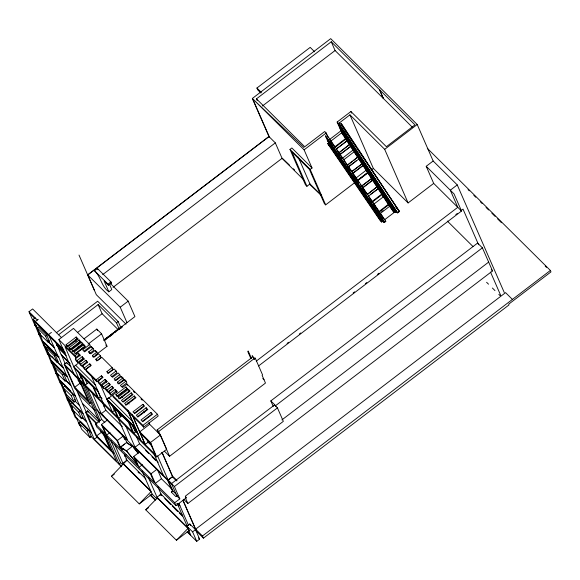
<?xml version="1.0" encoding="UTF-8"?>
<svg xmlns="http://www.w3.org/2000/svg" width="580" height="580" viewBox="0 0 580 580"><rect width="100%" height="100%" fill="white"/><g stroke="black" fill="none" stroke-linecap="round" stroke-linejoin="round"><path stroke-width="0.87" d="M357.345 180.975L367.771 172.963L367.814 172.347L366.292 170.129L355.859 178.14M348.297 167.134L359.049 158.876L357.78 157.035L354.017 160.196M351.85 171.404L362.152 163.763L362.993 165.655L353.111 173.246M339.808 154.787L350.827 146.319L349.566 144.478L339.046 152.83M361.753 185.868L371.736 178.444L372.57 180.337L363.007 187.688M368.336 196.286L378.435 188.522L377.196 186.716L367.56 194.336M157.093 499.01L152.134 494.095L139.251 503.889L111.454 476.303L126.955 460.194L124.316 454.147M139.251 503.889L151.054 491.615L123.264 464.036L114.615 444.251M189.573 530.221L176.422 540.255L145.739 509.813L157.332 497.945L148.553 477.848M159.804 495.407L161.044 494.146L182.772 515.707M176.422 540.255L188.014 528.387L157.332 497.945M352.879 150.234L353.169 149.988L354.322 151.663L343.418 160.044M177.494 495.465L175.928 496.668L171.368 492.144L172.891 490.963L157.535 455.822M171.724 483.575L168.127 480.059L172.651 476.564L162.052 452.298M168.127 480.059L172.572 476.629L161.965 452.364M334.906 146.784L345.354 138.758L347.181 140.737L336.037 149.299M334.827 147.545L345.97 138.982M336.364 148.9L347.181 140.737M338.546 152.946L349.566 144.478M340.068 154.309L350.827 146.319M353.169 149.988L342.265 158.362L341.286 156.934M347.029 165.293L357.78 157.035M347.565 165.155L352.582 161.298M348.587 166.634L356.468 160.58M351.567 171.897L362.152 163.763M352.589 173.376L363.174 165.242M367.814 172.347L357.389 180.365L358.411 181.852M361.485 186.318L371.736 178.444M362.522 187.826L372.766 179.952M377.196 186.716L367.096 194.481L364.08 190.001L366.589 193.742M370.62 194.3L378.435 188.522M372.396 201.296L381.546 194.264L383.626 196.613L373.766 204.189L375.746 207.06L368.14 195.938M372.309 202.065L382.169 194.496M379.276 211.33L388.288 204.399L389.912 206.088L380.204 213.549L384.518 219.82L394.965 211.852L397.721 212.86L399.548 211.461L339.844 123.069L338.836 123.837L338.089 123.562L344.498 132.958M379.204 212.091L388.904 204.631M381.662 211.722L383.047 210.656M325.909 136.931L384.149 222.118L385.388 221.168M260.906 93.046L257.723 89.893L256.918 88.037L310.184 47.379L314.635 51.801M257.157 100.449L256.462 98.854L331.252 41.767L414.976 124.867L386.374 146.696L350.922 111.512L337.132 122.039L340.96 130.804L342.432 132.262L394.965 211.852M262.45 105.973L335.08 50.532L331.252 41.767M260.188 116.899L260.485 116.667L269.504 137.308M37.011 326.989L34.641 324.64L29 311.721L32.625 308.959L61.538 337.654M268.844 136.713L87.732 274.949L94.417 290.348M108.851 291.82C101.326 286.68 100.963 276.638 94.511 270.766L97.454 268.511L110.932 281.887L111.447 283.062L108.496 285.309L104.103 280.945L108.851 291.82L111.802 289.565L109.424 284.135M40.629 333.913L38.708 332.006L33.162 319.305L35.126 317.804M38.287 319.29L35.387 321.501M34.641 324.64L36.025 325.663M41.042 336.284L38.722 333.978L34.836 324.488M102.711 274.608L275.312 142.868L268.924 136.525L87.66 274.884L120.227 307.204L126.984 322.668M37.352 327.946L38.534 327.048L46.82 335.269L49.626 341.685L48.444 342.584L40.158 334.363L37.352 327.946L45.639 336.175L48.444 342.584M58.587 356.671L58.899 356.395L58.275 356.867L42.905 341.613L39.143 332.094M38.722 333.978L43.398 344.68L45.233 346.499M108.496 285.309L107.981 284.135L110.932 281.887M298.229 157.071L309.974 183.962L306.929 186.281L305.464 184.832L289.986 149.401L291.856 147.972L312.033 167.997L310.169 169.425L325.648 204.863L354.844 182.577M45.639 336.175L46.82 335.269M51.417 332.412L48.531 334.551L58.275 356.867M113.064 287.332L282.068 158.333L275.312 142.868M56.325 332.768L97.65 301.223L118.168 321.581L121.002 328.07M43.398 344.68L47.306 353.626L49.757 356.055M58.544 334.798L98.114 304.594L116.507 322.85L119.045 328.65M312.033 167.997L304.101 149.836L326.177 132.979L324.706 131.522L304.739 146.762L256.462 98.854M397.721 212.86L345.245 133.233L342.49 132.218L338.604 123.496L349.936 114.847L384.685 149.328L408.102 202.927L433.688 183.396L426.213 166.293L433.151 160.993L417.209 124.504L330.694 38.65L252.336 98.462L268.997 136.597M46.03 347.616L47.016 346.862L55.303 355.083L58.102 361.5L57.123 362.254L48.836 354.025L46.03 347.616L54.317 355.837L57.123 362.254M148.929 422.639L149.654 424.292L160.406 434.964L166.678 449.311L156.665 456.953L74.53 375.449L58.856 339.561L73.486 328.396L89.719 344.505L90.487 346.267L84.129 351.125M48.843 353.546L47.567 352.27L47.857 352.046M58.797 346.927L56.92 345.064L59 346.782M69.411 362.913L61.125 354.692L57.115 344.911M51.431 361.13L51.729 360.905L67.099 376.159L66.802 376.384L51.431 361.13L48.009 352.401M47.306 353.626L47.603 353.401L51.156 362.435L53.606 364.871M329.918 139.236L340.96 130.804M77.64 332.391L102.102 313.722L98.114 304.594M328.773 145.225L327.946 143.325L328.599 142.825L382.691 221.589L327.896 141.433M330.556 141.332L342.49 132.218M65.801 354.59L60.023 348.863L60.813 348.261L65.301 352.72M66.156 344.658L76.183 337.009L78.126 338.938L68.099 346.594L66.156 344.658L66.671 345.839M54.317 355.837L55.303 355.083M66.925 346.427L76.951 338.778L76.183 337.009M120.227 307.204L128.173 301.136L110.294 283.395M69.02 347.739L79.148 340.01L80.874 341.729L70.753 349.457L69.02 347.739L69.535 348.913M104.965 434.819L116.573 461.39L94.272 439.263L75.429 396.133L59.965 380.654L51.729 360.905M51.156 362.435L53.288 364.037M61.951 366.031L63.227 367.299L62.937 367.524L58.573 356.642L44.486 342.664M65.156 363.914L61.371 354.503M58.246 375.492L55.796 373.056L51.453 362.21M69.796 349.508L79.917 341.779L79.148 340.01M76.944 344.23L80.489 341.526M84.035 338.821L96.802 329.077L101.572 333.812L107.025 346.289L95.678 354.945M81.497 342.251L71.674 349.755L73.399 351.465L83.23 343.969L81.497 342.251L82.273 344.012L72.442 351.516M54.02 366.473L55.296 365.494L63.583 373.723L66.381 380.132L65.105 381.111L56.818 372.889L54.02 366.473L62.306 374.695L65.105 381.111M83.767 344.708L74.037 352.132L75.77 353.851L85.499 346.419L83.767 344.708L84.542 346.47L74.813 353.901M79.59 350.595L84.557 346.804M88.102 344.099L101.572 333.812M116.507 322.85L118.168 321.581M78.314 353.205L79.09 354.974L75.857 357.439L75.088 355.671L78.314 353.205L80.301 355.17L75.299 358.991L76.074 360.753L77.742 362.413L82.94 358.447L82.164 356.678L76.973 360.644L77.742 362.413M89.719 344.505L82.657 349.892L84.636 351.864L91.415 346.688L93.162 348.413L93.931 350.182L89.508 353.561M91.082 402.542L89.907 403.441L74.769 388.426L64.192 364.204L66.548 362.406L70.963 366.785M62.546 385.33L60.037 382.757L55.934 373.375L57.971 375.042M66.802 376.384L63.227 367.299M103.653 340.243L119.908 327.838M89.255 352.966L88.74 351.792L93.162 348.413M104.11 340.039L118.958 328.708M104.371 339.931L134.93 316.6L128.173 301.136M104.763 340.105L112.542 334.174M116.783 330.933L122.438 326.62M104.654 340.366L106.068 339.286M109.381 336.82L113.136 333.892M114.55 332.818L115.956 331.738M119.27 329.273L122.097 327.113M62.306 374.695L63.583 373.723M83.752 359.056L73.74 366.698L97.672 390.441M81.49 365.958L80.714 364.189L85.811 360.296L86.587 362.065L81.49 365.958L79.96 364.443L79.184 362.674L84.288 358.781L82.164 356.678M93.859 356.765L97.65 353.873L96.882 352.103L95.207 350.443L90.784 353.822L88.74 351.792M93.228 357.251L92.459 355.482L96.882 352.103M59.965 380.654L60.262 380.429L70.6 390.826M75.429 396.133L67.099 376.159M60.037 382.757L60.327 382.532L67.106 398.946L70.173 401.983M85.216 369.656L84.448 367.894L89.74 363.849L90.516 365.618L85.216 369.656L83.368 367.821L82.599 366.06L87.696 362.166L85.811 360.296M96.36 360.368L95.845 359.194L100.369 355.743L98.448 353.836L94.119 357.135L92.459 355.482M96.621 360.956L101.138 357.505L100.369 355.743M96.809 381.684L96.041 379.914L101.435 375.797L102.203 377.565L96.809 381.684L86.442 371.388L85.666 369.619L91.256 365.356L89.74 363.849M63.575 390.565L65.968 393.167M78.184 371.171L80.968 377.529L79.097 378.958L64.982 346.644L75.857 357.439M79.416 379.102L77.988 380.197L80.265 382.459L81.294 384.808M384.685 149.328L417.209 124.504M74.769 387.251L65.518 366.067L78.706 379.161L87.964 400.338L74.769 387.251L79.873 383.358L77.075 376.964M83.049 413.562L67.592 398.112L67.889 397.887L73.094 403.173M71.26 395.705L72.928 394.429L64.641 386.208L62.973 387.476L71.26 395.705L74.059 402.114L75.733 400.845L72.928 394.429M85.26 385.069L80.758 374.774L93.039 386.962L97.541 397.257L85.26 385.069L89.146 382.075M67.106 398.946L71.971 410.082L74.508 412.706M112.157 367.611L112.933 369.38L107.721 373.353L106.952 371.591L112.157 367.611L101.783 357.316L97.36 360.695L95.845 359.194M357.693 180.402L366.944 173.34M371.214 170.078L373.353 168.446L349.936 114.847M107.017 381.495L104.98 379.472L105.749 381.234L100.644 385.135L98.6 383.112L97.831 381.35L103.03 377.384L101.435 375.797M70.441 404.035L71.92 402.904L80.207 411.133L83.005 417.542L81.533 418.673L73.247 410.444L70.441 404.035L78.728 412.257L81.533 418.673M111.585 404.159L114.354 410.495L112.389 411.996L99.869 383.373L105.067 379.407L107.104 381.43L101.812 385.468L102.58 387.237L104.161 388.803L109.511 384.721L108.743 382.952L103.392 387.034L104.161 388.803M106.952 371.591L108.547 373.172L114.05 368.967L116.087 370.99L110.483 375.267L112.52 377.29L118.124 373.012L119.705 374.586L120.473 376.348L114.876 380.625M72.493 407.675L71.405 406.254M71.478 406.406L76.002 417.361L91.466 432.825M111.954 376.5L116.856 372.759L116.087 370.99M71.971 410.082L74.008 411.757M72.166 409.929L75.059 417.143L77.51 419.572M119.705 374.586L114.1 378.856L115.848 380.596L121.358 376.391L122.909 377.935L123.678 379.704L118.175 383.902L117.406 382.14L122.909 377.935M107.757 391.855L106.988 390.086L111.991 386.273L112.759 388.042L107.757 391.855L106.205 390.311L105.437 388.549L110.49 384.685L108.685 382.996M78.728 412.257L80.207 411.133M129.666 422.682L135.879 428.845L107.641 400.831L112.868 406.014L117.617 417.179L98.499 398.206L100.362 396.785L97.585 390.42M110.816 395.06L110.04 393.291L115.137 389.405L115.913 391.166L110.816 395.06L109.41 393.661L108.634 391.899L113.738 388.005L111.991 386.273M121.843 386.635L126.831 382.829L126.063 381.067L124.656 379.668L119.154 383.873L117.406 382.14M76.386 417.346L79.213 424.72L81.142 426.634M126.063 381.067L120.365 385.417L122.496 387.534L127.02 384.083L157.434 414.265L158.202 416.034L143.659 427.134L113.245 396.952L112.469 395.183L142.89 425.372L143.659 427.134M103.907 433.84L111.454 451.11L95.816 435.587L85.63 412.286L87.5 410.858L98.76 422.03M106.785 399.163L108.75 397.662L133.929 422.856M78.887 422.878L80.265 421.827L88.552 430.055L91.357 436.464L89.98 437.516L81.693 429.294L78.887 422.878L87.174 431.099L89.98 437.516M116.442 395.763L115.927 394.581L125.947 386.933L128.195 389.825M171.673 484.249L96.99 410.183L97.484 409.806L101.667 419.376L104.828 422.523M103.805 406.261L105.241 405.166M116.696 396.35L126.723 388.701L125.947 386.933M127.68 388.651L117.653 396.299L115.927 394.581M118.24 397.068L128.369 389.339L130.094 391.058L119.973 398.786L118.24 397.068L118.755 398.242M119.016 398.837L129.137 391.108L128.369 389.339M118.305 418.883L127.361 439.604L101.268 413.714L105.814 410.241L102.559 402.781M131.239 392.877L121.409 400.381L123.141 402.099L132.965 394.596L131.239 392.877L132.008 394.647L122.888 401.614M176.008 505.637L174.739 502.729L179.807 498.865L176.864 495.951L171.477 483.618L274.514 404.971L277.457 407.885L283.337 421.348L185.44 496.074L186.216 497.843L176.008 505.637L96.816 427.054L95.511 424.074L101.667 419.376M87.174 431.099L88.552 430.055M134.234 395.98L124.606 403.332L126.331 405.05L135.966 397.699L134.234 395.98L135.002 397.742L125.374 405.094M95.511 424.074L105.64 434.123L101.456 424.553L107.612 419.855M118.719 418.274L114.332 408.233L128.303 422.095L132.69 432.136L118.719 418.274L120.582 416.846L118.146 411.285M122.039 415.766L120.698 416.788L118.276 411.242M102.769 432.731L109.859 448.971L96.671 435.877L101.282 432.361L100.311 430.15M94.272 439.263L97.172 437.052L113.1 452.857M142.818 404.333L132.994 411.836L134.719 413.554L144.55 406.051L142.818 404.333L143.594 406.101L134.466 413.069M327.809 143.804L380.204 220.581L381.647 222.017L382.365 221.466M384.149 222.118L384.656 222.307L385.896 221.357L325.779 133.277M106.618 435.094L102.805 426.365L116.856 440.307L120.669 449.036L106.618 435.094L110.033 432.484M146.088 407.762L136.358 415.193L138.084 416.904L147.813 409.48L146.088 407.762L146.856 409.531L137.126 416.955M129.043 422.066L133.791 433.231L155.15 454.423L150.466 443.417M150.844 412.482L141.012 419.985L142.745 421.703L152.569 414.2L150.844 412.482L151.612 414.25L142.484 421.218M122.148 435.145L122.641 434.775M139.331 452.197L133.668 456.518L137.851 466.088L121.655 450.015L117.472 440.445L123.598 435.768L127.281 443.265M127.687 410.103L135.176 427.54L106.938 399.518L117.276 391.522L115.137 389.405M433.151 160.993L457.243 184.904L450.312 190.196L457.787 207.306L256.266 361.123M142.89 425.372L157.434 414.265M133.791 433.231L135.655 431.803L132.893 425.466L135.655 431.803M149.654 424.292L139.737 431.853L150.495 442.525L156.665 456.953M120.437 447.224L124.562 444.07M121.655 450.015L123.714 448.441M252.017 355.997L252.51 355.62M252.286 356.606L252.779 356.229M158.543 433.115L157.144 429.903L253.061 356.693L254.286 359.491M168.164 480.095L135.046 447.231L139.591 443.758L136.771 437.298M124.671 455.844L125.381 456.59M124.7 455.916L126.135 454.879M169.563 456.286L158.717 431.469L255.127 357.882L262.602 374.992L262.109 375.361L265.481 383.068L169.563 456.286L164.481 451.24M121.604 466.385L119.045 463.848L120.524 462.717L110.794 440.445M146.747 439.075L148.11 442.192L145.123 444.476L132.088 414.649M150.495 442.525L160.406 434.964M111.454 476.303L114.318 474.121M287.1 343.382L288.543 342.287M299.309 334.065L300.744 332.971M353.162 292.965L354.598 291.863M365.364 283.649L366.799 282.547M377.573 274.325L379.008 273.231M455.837 214.593L457.272 213.498M460.861 210.757L463.014 209.112L478.58 244.745M258.571 365.937L461.528 211.026L454.053 193.916L426.213 166.293M139.012 467.321L135.285 458.795L150.488 473.882L154.215 482.408L139.012 467.321L142.426 464.711M174.739 502.729L155.28 483.423L151.068 473.78L156.723 469.459M155.28 483.423L161.428 478.725L157.571 469.887M273.26 406.45L270.817 400.903L477.594 243.078L482.393 247.827L492.536 270.925L187.862 503.476L183.599 499.25M168.048 479.834L167.555 480.204L171.767 489.846L176.349 494.341M275.935 406.377L275.616 405.652L482.393 247.827M161.044 494.146L157.013 497.22L187.695 527.662M179.807 498.865L174.413 486.533L277.457 407.885M145.739 509.813L148.538 507.681M171.368 492.144L172.905 490.977M281.894 419.92L488.672 262.087M178.328 503.853L179.604 505.122L178.821 505.716L178.386 504.723L179.169 504.122M187.507 531.78L190.704 534.956L186.876 526.19L189.776 523.972L195.496 529.656L199.643 539.132L196.743 541.35L187.108 531.788M195.627 529.199L505.572 292.632L512.415 299.425M196.743 541.35L192.604 531.867L195.496 529.656M550.376 270.447L551 271.875L508.674 304.181L509.001 304.921L203.42 538.16L202.471 535.992L550.376 270.447L427.322 148.335M120.466 447.187L126.469 450.827L136.662 463.253L126.715 451.341L120.466 447.187L126.563 442.554L132.573 446.194L138.236 453.103M126.469 450.827L132.573 446.194M341.185 123.293L399.192 211.316L397.3 212.708L339.3 124.685M358.621 158.927L359.049 158.876M328.57 141.136L327.722 140.831L326.634 138.33M340.199 127.854L339.844 127.723L340.721 129.05M329.266 139.417L330.593 141.02M383.003 196.388L383.626 196.613M399.192 211.316L357.715 148.748M327.207 140.07L382.996 221.698L383.837 222.01L325.858 136.858M382.996 221.698L383.837 222.01M127.97 443.693L132.124 446.274M304.007 147.639L252.336 98.462L304.101 149.836M282.264 158.253L289.427 165.061M293.335 168.773L294.633 170.005M309.611 184.237L321.015 195.076M176.849 480.82L172.572 476.629L176.219 480.254M270.817 400.903L275.616 405.652M335.08 50.532L412.474 127.346M468.053 189.566L469.336 190.842M473.838 195.308L475.767 197.222M480.269 201.688L482.197 203.602M486.054 207.43L488.628 209.982M491.847 213.172L495.059 216.362M497.633 218.914L501.49 222.742M545.214 266.133L546.498 267.409M433.688 183.396L461.528 211.026M447.318 221.052L472.961 246.5M491.253 269.656L492.536 270.925M337.132 122.039L338.604 123.496M373.353 168.446L408.102 202.927M486.598 282.279L488.534 284.193M492.391 288.021L494.965 290.573M498.822 294.401L500.105 295.677M256.918 88.037L261.37 92.459M289.986 149.401L310.169 169.425M309.974 183.962L321.11 195.003M282.068 158.333L303.543 179.648M325.648 204.863L324.358 203.58L309.408 169.36L291.979 152.061L306.929 186.281M253.322 357.294L254.903 358.853M253.59 357.904L254.642 358.947M262.755 378.472L264.009 379.712M110.193 281.815L111.447 283.062M94.511 270.766L107.981 284.135M126.027 324.176L96.316 294.698L79.003 255.069M102.102 313.722L117.957 329.454M105.778 345.049L107.025 346.289M122.641 378.675L123.678 379.704M112.426 368.873L112.933 369.38M133.422 391.435L134.669 392.682M140.962 398.917L142.245 400.193M76.951 338.778L77.923 339.742M157.144 429.903L158.717 431.469M121.445 396.336L122.728 397.612M127.861 402.701L129.144 403.977M86.275 361.558L87.529 362.805M82.94 358.447L83.998 359.498M115.913 391.166L116.979 392.225M105.749 381.234L106.771 382.249M79.09 354.974L80.076 355.953M58.856 339.561L75.088 355.671M29 311.721L37.359 320.022M29.754 313.446L35.264 318.913M105.437 388.549L106.988 390.086M79.184 362.674L80.714 364.189M82.599 366.06L84.448 367.894M108.634 391.899L110.04 393.291M75.299 358.991L76.973 360.644M97.831 381.35L99.869 383.373M101.812 385.468L103.392 387.034M85.666 369.619L96.041 379.914M33.162 319.305L63.785 349.696M33.908 321.023L63.952 350.849M57.239 345.201L59.145 347.087M57.043 345.346L58.95 347.239M34.967 324.786L36.148 325.96M66.229 355.743L59.319 348.885L56.898 343.353M75.61 365.269L95.758 385.265M34.771 324.93L36.547 326.692M48.35 340.424L49.626 341.685M107.039 399.446L135.27 427.46M48.952 342.171L54.078 347.253M38.845 332.318L40.129 333.594M48.452 341.852L54.215 347.572M114.753 407.885L116.007 409.132M121.031 414.12L123.547 416.614M74.233 367.821L98.165 391.572M140.44 433.463L151.199 444.142M61.284 355.054L70.202 363.906M150.372 443.49L151.097 444.215M148.11 442.192L151.866 445.926M38.903 334.399L40.651 336.125M114.354 410.495L115.623 411.749M134.683 430.664L138.33 434.289M80.968 377.529L82.86 379.414M87.109 383.626L84.673 378.059M100.362 396.785L102.066 398.467M43.362 341.75L58.732 357.005M58.435 357.229L43.065 341.975L47.567 352.27M64.192 364.204L84.158 383.974L79.293 372.846M43.602 345.151L46.052 347.579M56.833 360.238L58.102 361.5M79.873 383.358L81.265 384.743M52.048 356.722L53.969 358.629M57.173 361.804L62.937 367.524M47.719 352.625L52.2 357.07M54.759 359.614L63.089 367.872M105.814 410.241L122.365 426.662M139.591 443.758L158.238 462.26M172.651 476.564L176.9 480.784M145.609 450.442L148.777 453.582M151.938 456.728L155.744 460.498M47.444 353.945L49.894 356.374M51.852 361.188L67.222 376.435M51.555 361.412L66.925 376.659M51.613 362.58L52.838 363.798M51.316 362.812L53.766 365.24M100.652 412.946L103.813 416.092M111.788 424.002L113.702 425.901M118.168 430.338L120.089 432.238M125.186 437.298L126.454 438.56M185.252 496.893L186.216 497.843M171.477 483.618L174.413 486.533M65.511 380.067L70.637 385.149M55.397 370.192L56.673 371.468M65.642 380.364L70.767 385.446M78.242 393.871L94.91 410.531M56.608 373.513L57.833 374.731M55.934 373.375L58.384 375.804M161.428 478.725L172.26 489.476M82.425 403.434L99.078 420.079M101.456 424.553L117.472 440.445M133.668 456.518L151.068 473.78M74.457 399.576L75.733 400.845M86.906 412.3L85.796 411.147L76.176 389.144M65.482 391.623L64.199 390.347L64.496 390.123M75.045 401.048L79.569 405.601M178.742 504.607L179.967 505.825M85.63 412.286L96.889 423.458M177.103 503.454L178.386 504.723M96.874 424.118L87.45 414.772L96.671 435.877M176.9 503.817L178.821 505.716M65.772 393.892L74.059 402.114M101.282 432.361L104.835 435.892M67.178 399.12L69.02 400.939M145.906 479L126.955 460.194L122.924 463.275L150.72 490.854M138.025 472.04L139.301 473.302M164.698 498.503L168.49 502.273M172.282 506.036L176.081 509.805M179.242 512.945L182.403 516.077M194.387 527.967L202.471 535.992M160.181 494.174L161.211 495.197M168.758 502.686L170.672 504.593M175.153 509.03L177.705 511.567M82.099 417.201L86.579 421.653M82.164 417.361L86.652 421.812M203.42 538.16L196.576 531.367L183.062 500.395M72.253 410.125L74.088 411.952M97.128 437.088L113.694 453.524M186.876 526.19L192.604 531.867M198.374 537.877L199.643 539.132M80.228 421.16L85.26 426.032M85.992 426.88L89.197 430.055M120.524 462.717L122.431 464.616M150.401 494.958L155.52 500.033M90.777 436.196L121.604 466.784M149.857 494.827L154.998 499.924M133.393 447.405L137.982 452.987M102.566 432.078L103.581 433.477M345.354 138.758L346.811 140.875M367.771 172.963L366.292 170.129M371.323 178.524L372.15 179.735M348.761 167.816L350.632 170.534M353.988 175.421L354.924 176.777M370.323 199.179L371.816 201.347M378.704 211.374L376.732 208.495L379.298 212.265M395.683 206.785L396.698 208.271M338.836 123.837L345.245 133.233M338.415 123.685L344.832 133.081M331.608 142.506L334.653 146.957M336.683 149.923L338.705 152.895M340.228 155.121L342.765 158.833M344.288 161.059L346.825 164.771M347.84 166.25L350.885 170.701M352.915 173.674L359.005 182.577M360.528 184.803L363.065 188.514M380.313 213.752L383.358 218.203M331.296 142.39L332.311 143.876M338.908 153.519L340.431 155.744M347.529 166.141L348.544 167.62M355.141 177.27L356.664 179.495M362.754 188.406L364.276 190.631M374.934 206.212L375.949 207.698M378.994 212.149L380.516 214.375M325.394 135.619L384.656 222.307M327.946 143.325L381.647 222.017M341.352 123.924L356.722 147.248M339.894 125.962L396.974 212.592M341.511 129.847L395.734 212.135M341.598 130.384L395.386 212.005M341.982 132.61L394.045 212.548L389.535 206.299M341.895 133.146L349.262 144.456M350.24 145.971L353.191 150.495M354.17 152.004L362.029 164.067M363.015 165.576L381.676 194.235M382.662 195.743L388.557 204.791M457.243 184.904L504.274 292.545M490.528 272.092L500.671 295.3M350.922 111.512L351.618 113.107M326.177 132.979L328.265 137.764M252.829 99.151L260.137 115.869M251.423 358.36L248.218 351.023L247.732 351.4L250.93 358.73M97.454 268.511L97.969 269.685M185.455 497.988L187.862 503.476M143.891 411.111L144.616 412.757M182.867 500.199L196.526 531.468M189.776 523.972L190.472 525.567M127.02 384.083L127.535 385.258M178.872 503.324L188.616 525.618M124.656 379.668L125.171 380.85M177.668 504.462L189.218 530.889M121.358 376.391L121.865 377.573M153.809 453.495L163.335 475.303M96.802 329.077L97.484 330.636M132.9 416.201L145.218 444.403M135.879 428.845L140.621 440.01L127.585 410.176M132.951 426.706L133.987 429.084M157.869 486.881L161.726 495.712M95.207 350.443L95.722 351.625M91.415 346.688L92.191 348.45M125.867 426.227L135.046 447.231M142.049 471.011L152.446 494.805M123.7 437.204L124.715 439.596M98.274 379.675L98.977 381.299M91.009 375.202L103.03 402.701M75.342 339.8L76.045 341.41M78.148 346.224L78.844 347.826M126.027 458.947L126.715 460.484M93.634 387.077L98.499 398.206M91.85 392.16L101.268 413.714M86.993 387.302L96.99 410.183M84.694 385.221L100.13 420.551M107.184 436.689L119.045 463.848M81.751 381.676L99.528 422.363M79.322 379.218L89.907 403.441M59.769 345.89L60.907 348.312M66.548 362.406L67.2 363.899M87.5 410.858L88.109 412.257M57.949 344.114L60.023 348.863M55.187 341.098L56.92 345.064M60.262 380.429L67.592 398.112M67.889 397.887L71.209 406.399M383.365 98.441L379.53 89.675L383.351 98.448"/></g></svg>
